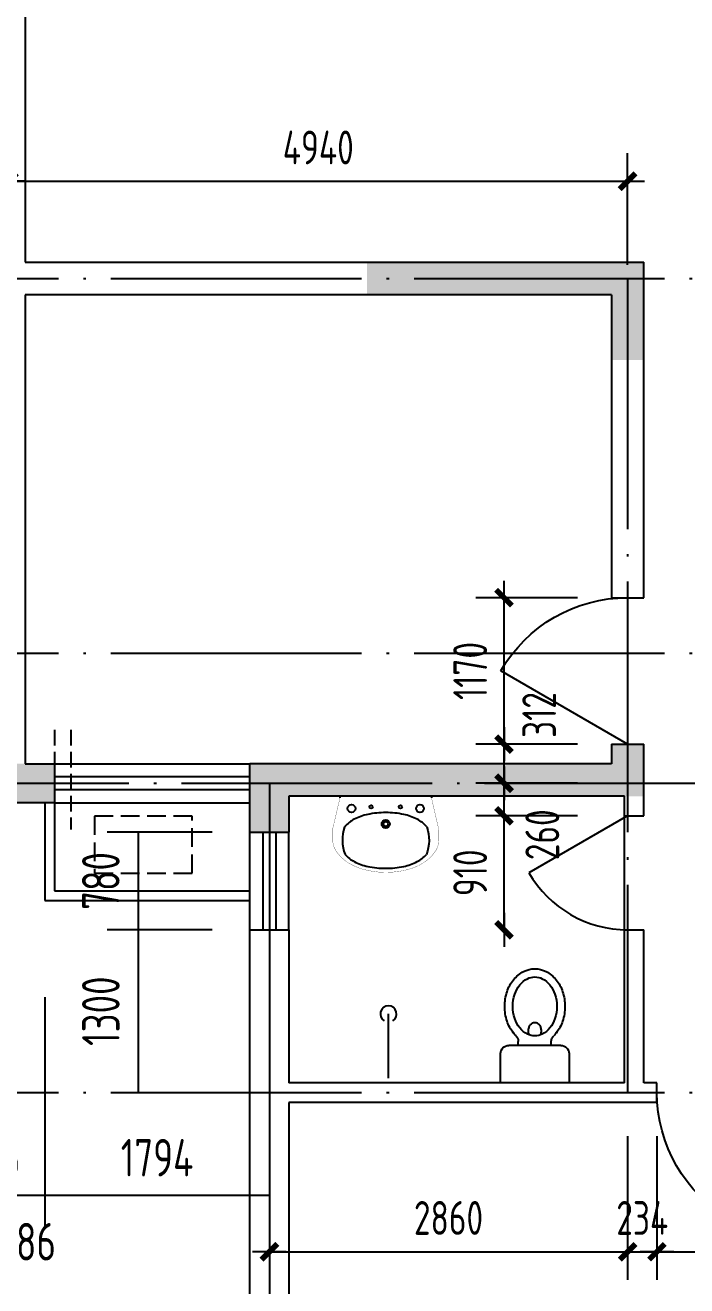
# Model space of a CAD drawing. Extents: x -726032 to 135930, y -151624 to 587044.
# Drawn here: x -458387 to -453105, y 466864 to 476930 of the extents above; entities that cross this region are included whole.
import ezdxf
from ezdxf.enums import TextEntityAlignment as Align

# ---------------------------------------------------------------- set-up
doc = ezdxf.new("R2010")
doc.units = 0
doc.header["$LTSCALE"] = 1000
doc.header["$MEASUREMENT"] = 0
doc.linetypes.add('DASH', pattern=[0.35, 0.25, -0.1])
doc.linetypes.add('DOTE', pattern=[2.42, 2, -0.2, 0.02, -0.2])
doc.layers.get('0').update_dxf_attribs({"linetype": 'CONTINUOUS'})
doc.layers.get('DEFPOINTS').update_dxf_attribs({"color": 1, "linetype": 'CONTINUOUS'})
for name, color, linetype in [('COLUMN', 170, 'CONTINUOUS'), ('DOTE', 8, 'DOTE'), ('GROUND', 45, 'CONTINUOUS'), ('LVTRY', 6, 'CONTINUOUS'), ('PUB_DIM', 245, 'CONTINUOUS'), ('ROOF', 4, 'CONTINUOUS'), ('WALL', 255, 'CONTINUOUS'), ('WINDOW', 155, 'CONTINUOUS'), ('WINDOW_TEXT', 7, 'CONTINUOUS'), ('空调', 245, 'CONTINUOUS')]:
    doc.layers.add(name, color=color, linetype=linetype)
doc.styles.add('DIM_FONT', font='isocp.shx', dxfattribs={"width": 0.8})
doc.styles.add('SIMPLEX', font='SIMPLEX.SHX')
doc.dimstyles.new('DIMA', dxfattribs={"dimtxt": 300, "dimasz": 1, "dimexe": 250, "dimexo": 300, "dimgap": 150, "dimtad": 1, "dimdec": 0, "dimzin": 0, "dimdsep": 46, "dimtxsty": 'DIM_FONT', "dimcen": 0.09, "dimse1": 1, "dimclrt": 142, "dimadec": 0, "dimazin": 0, "dimtfac": 1, "dimtdec": 0, "dimtix": 1, "dimtmove": 2, "dimatfit": 3, "dimfxl": 1, "dimtolj": 1, "dimtzin": 0, "dimarcsym": 0})
doc.dimstyles.new('DIMB', dxfattribs={"dimtxt": 300, "dimasz": 1, "dimexe": 250, "dimexo": 300, "dimgap": 150, "dimtad": 1, "dimdec": 0, "dimzin": 0, "dimdsep": 46, "dimtxsty": 'DIM_FONT', "dimcen": 0.09, "dimse2": 1, "dimclrt": 142, "dimadec": 0, "dimazin": 0, "dimtfac": 1, "dimtdec": 0, "dimtix": 1, "dimtmove": 2, "dimatfit": 3, "dimfxl": 1, "dimtolj": 1, "dimtzin": 0, "dimarcsym": 0})
doc.dimstyles.new('DIMN', dxfattribs={"dimtxt": 300, "dimasz": 1, "dimexe": 250, "dimexo": 300, "dimgap": 150, "dimtad": 1, "dimdec": 0, "dimzin": 0, "dimdsep": 46, "dimtxsty": 'DIM_FONT', "dimcen": 0.09, "dimclrt": 142, "dimadec": 0, "dimazin": 0, "dimtfac": 1, "dimtdec": 0, "dimtix": 1, "dimtmove": 2, "dimatfit": 3, "dimfxl": 1, "dimtolj": 1, "dimtzin": 0, "dimarcsym": 0})

# ---------------------------------------------------------------- blocks, each defined once
blk = doc.blocks.new('_LV5')
for p, q in [((210.1, 0), (-210.1, 0)), ((-210.1, 0), (-210.1, -180)), ((210.1, -180), (210.1, 0)), ((160.1, -230), (-160.1, -230)), ((-101.4, -230), (-101.4, -254.3)), ((101.4, -230), (101.4, -254.1))]:
    blk.add_line(p, q)
blk.add_lwpolyline([(-135.1, -469.4, 0.080312), (-123, -544.2, 0.089014), (-91.8, -601.5, 0.104918), (-45.6, -639.3, 0.119812), (0.1, -650.4, 0.119812), (45.8, -639.3, 0.104918), (92, -601.5, 0.089014), (123.2, -544.2, 0.080312), (135.3, -469.4, 0.080312), (123.2, -394.6, 0.089014), (92, -337.3, 0.104918), (45.8, -299.5, 0.119812), (0.1, -288.4, 0.119812), (-45.6, -299.5, 0.104918), (-91.8, -337.3, 0.089014), (-123, -394.6, 0.080312)], format="xyb", close=True)
for points in [[(-38.7, -318.5, 0.073567), (-35.6, -339.5, 0.084454), (-27.4, -356, 0.10642), (-14.1, -367.8, 0.129709), (0, -371.5, 0.129709), (14.1, -367.8, 0.10642), (27.4, -356, 0.084454), (35.6, -339.5, 0.073567), (38.7, -318.5, 0.073567), (35.6, -297.5, 0.014016), (34.7, -294.6, 0.10642)], [(-34.7, -294.7, 0.013578), (-35.6, -297.5, 0.073567), (-38.7, -318.5, 0.073567)]]:
    blk.add_lwpolyline(points, format="xyb")
for centre, radius, start, end in [((-160.1, -180), 50, 180, 270), ((160.1, -180), 50, 270, 0), ((52.2, -452.8), 234.6, 141.28635, 161.63333), ((20.4, -427.3), 193.8, 134.81437, 141.28635), ((-151.4, -254.3), 50, 314.81437, 0), ((151.4, -254.1), 50, 180, 225.25549), ((-20.2, -427.3), 193.8, 38.71365, 45.25549), ((-52, -452.8), 234.6, 18.36667, 38.71365), ((102.3, -469.4), 287.4, 161.63333, 180), ((-102.1, -469.4), 287.4, 0, 18.36667), ((102.3, -469.4), 287.4, 180, 198.36667), ((-102.1, -469.4), 287.4, 341.63333, 0), ((52.2, -486), 234.6, 198.36667, 218.71365), ((-52, -486), 234.6, 321.28635, 341.63333), ((20.4, -511.6), 193.8, 218.71365, 242.67141), ((0.1, -550.8), 149.6, 242.67141, 270), ((0.1, -550.8), 149.6, 270, 297.32859), ((-20.2, -511.6), 193.8, 297.32859, 321.28635)]:
    blk.add_arc(centre, radius, start, end)
blk = doc.blocks.new('*D1190')
at = {"layer": 'DEFPOINTS', "color": 0, "transparency": 16777216}
for p in [(-458231, 469468), (-456437, 469468), (-456437, 467587)]:
    blk.add_point(p, dxfattribs=at)
at = {"layer": 'PUB_DIM', "color": 0, "lineweight": -2, "transparency": 16777216}
for p, q in [((-458231, 469168), (-458231, 467337)), ((-456437, 469168), (-456437, 467337)), ((-458230, 467587), (-456438, 467587))]:
    blk.add_line(p, q, dxfattribs=at)
at = {"layer": 'PUB_DIM', "color": 0, "transparency": 16777216}
for points in [[(-458230, 467587), (-458230, 467586), (-458231, 467587)], [(-456438, 467587), (-456438, 467586), (-456437, 467587)]]:
    blk.add_solid(points, dxfattribs=at)
at = {"layer": 'PUB_DIM', "color": 142, "transparency": 16777216, "insert": (-457334, 467887), "char_height": 300, "attachment_point": 5, "style": 'DIM_FONT'}
blk.add_mtext('\\A1;1794', dxfattribs=at)
blk = doc.blocks.new('*D2424')
at = {"layer": 'DEFPOINTS', "color": 0, "transparency": 16777216}
for p in [(-458517, 469468), (-458231, 469468), (-458231, 467587)]:
    blk.add_point(p, dxfattribs=at)
at = {"layer": 'PUB_DIM', "color": 0, "lineweight": -2, "transparency": 16777216}
for p, q in [((-458231, 469168), (-458231, 467337)), ((-458518, 467587), (-458519, 467587)), ((-458517, 467587), (-458231, 467587)), ((-458230, 467587), (-458229, 467587))]:
    blk.add_line(p, q, dxfattribs=at)
at = {"layer": 'PUB_DIM', "color": 0, "transparency": 16777216}
for points in [[(-458518, 467587), (-458518, 467586), (-458517, 467587)], [(-458230, 467587), (-458230, 467586), (-458231, 467587)]]:
    blk.add_solid(points, dxfattribs=at)
at = {"layer": 'PUB_DIM', "color": 142, "transparency": 16777216, "insert": (-458374, 467216), "char_height": 300, "attachment_point": 5, "style": 'DIM_FONT'}
blk.add_mtext('\\A1;286', dxfattribs=at)
blk = doc.blocks.new('*D3767')
at = {"layer": 'DEFPOINTS', "color": 0, "transparency": 16777216}
for p in [(-458803, 469468), (-458517, 469468), (-458517, 467587)]:
    blk.add_point(p, dxfattribs=at)
at = {"layer": 'PUB_DIM', "color": 0, "lineweight": -2, "transparency": 16777216}
for p, q in [((-458803, 469168), (-458803, 467337)), ((-458804, 467587), (-458805, 467587)), ((-458803, 467587), (-458517, 467587)), ((-458516, 467587), (-458515, 467587))]:
    blk.add_line(p, q, dxfattribs=at)
at = {"layer": 'PUB_DIM', "color": 0, "transparency": 16777216}
for points in [[(-458804, 467587), (-458804, 467586), (-458803, 467587)], [(-458516, 467587), (-458516, 467586), (-458517, 467587)]]:
    blk.add_solid(points, dxfattribs=at)
at = {"layer": 'PUB_DIM', "color": 142, "transparency": 16777216, "insert": (-458660, 467887), "char_height": 300, "attachment_point": 5, "style": 'DIM_FONT'}
blk.add_mtext('\\A1;286', dxfattribs=at)
blk = doc.blocks.new('*D2425')
at = {"layer": 'DEFPOINTS', "color": 0, "transparency": 16777216}
for p in [(-457483, 469707), (-456593, 469707), (-456593, 468407)]:
    blk.add_point(p, dxfattribs=at)
at = {"layer": 'PUB_DIM', "color": 0, "lineweight": -2, "transparency": 16777216}
for p, q in [((-456893, 469707), (-457733, 469707)), ((-457483, 468408), (-457483, 469706))]:
    blk.add_line(p, q, dxfattribs=at)
at = {"layer": 'PUB_DIM', "color": 0, "transparency": 16777216}
for points in [[(-457483, 469706), (-457483, 469706), (-457483, 469707)], [(-457483, 468408), (-457483, 468408), (-457483, 468407)]]:
    blk.add_solid(points, dxfattribs=at)
at = {"layer": 'PUB_DIM', "color": 142, "transparency": 16777216, "insert": (-457783, 469057), "char_height": 300, "attachment_point": 5, "rotation": 90, "style": 'DIM_FONT'}
blk.add_mtext('\\A1;1300', dxfattribs=at)
blk = doc.blocks.new('_DIMX')
blk.add_line((-150, 0), (150, 0))
at = {"const_width": 50}
blk.add_lwpolyline([(-70, -70), (70, 70)], dxfattribs=at)
blk = doc.blocks.new('*D2440')
at = {"layer": 'DEFPOINTS', "color": 0, "transparency": 16777216}
for p in [(-453577, 468329), (-453343, 468329), (-453343, 467136)]:
    blk.add_point(p, dxfattribs=at)
at = {"layer": 'PUB_DIM', "color": 0, "lineweight": -2, "transparency": 16777216}
for p, q in [((-453343, 468059), (-453343, 466911)), ((-453578, 467136), (-453579, 467136)), ((-453577, 467136), (-453343, 467136)), ((-453342, 467136), (-453341, 467136))]:
    blk.add_line(p, q, dxfattribs=at)
at = {"layer": 'PUB_DIM', "color": 0, "lineweight": -2, "transparency": 16777216, "xscale": 0.9, "yscale": 0.9, "zscale": 0.9}
blk.add_blockref('_DIMX', (-453577, 467136), dxfattribs=at)
at = {"layer": 'PUB_DIM', "color": 0, "lineweight": -2, "transparency": 16777216, "xscale": 0.9, "yscale": 0.9, "zscale": 0.9, "rotation": 180}
blk.add_blockref('_DIMX', (-453343, 467136), dxfattribs=at)
at = {"layer": 'PUB_DIM', "color": 142, "transparency": 16777216, "insert": (-453460, 467406), "char_height": 270, "attachment_point": 5, "style": 'DIM_FONT'}
blk.add_mtext('\\A1;234', dxfattribs=at)
blk = doc.blocks.new('_LV10')
blk.add_line((0, -37), (0, -432))
blk.add_arc((0, -432), 50, 121.03319, 58.96681)
blk = doc.blocks.new('*D2441')
at = {"layer": 'DEFPOINTS', "color": 0, "transparency": 16777216}
for p in [(-456437, 468329), (-453577, 468329), (-453577, 467136)]:
    blk.add_point(p, dxfattribs=at)
at = {"layer": 'PUB_DIM', "color": 0, "lineweight": -2, "transparency": 16777216}
for p, q in [((-453577, 468059), (-453577, 466911)), ((-456436, 467136), (-453578, 467136))]:
    blk.add_line(p, q, dxfattribs=at)
at = {"layer": 'PUB_DIM', "color": 0, "lineweight": -2, "transparency": 16777216, "xscale": 0.9, "yscale": 0.9, "zscale": 0.9, "rotation": 180}
blk.add_blockref('_DIMX', (-456437, 467136), dxfattribs=at)
at = {"layer": 'PUB_DIM', "color": 0, "lineweight": -2, "transparency": 16777216, "xscale": 0.9, "yscale": 0.9, "zscale": 0.9}
blk.add_blockref('_DIMX', (-453577, 467136), dxfattribs=at)
at = {"layer": 'PUB_DIM', "color": 142, "transparency": 16777216, "insert": (-455007, 467406), "char_height": 270, "attachment_point": 5, "style": 'DIM_FONT'}
blk.add_mtext('\\A1;2860', dxfattribs=at)
blk = doc.blocks.new('*D2444')
at = {"layer": 'DEFPOINTS', "color": 0, "transparency": 16777216}
for p in [(-453343, 468329), (-452173, 468329), (-452173, 467136)]:
    blk.add_point(p, dxfattribs=at)
at = {"layer": 'PUB_DIM', "color": 0, "lineweight": -2, "transparency": 16777216}
for p, q in [((-452173, 468059), (-452173, 466911)), ((-453342, 467136), (-452174, 467136))]:
    blk.add_line(p, q, dxfattribs=at)
at = {"layer": 'PUB_DIM', "color": 0, "lineweight": -2, "transparency": 16777216, "xscale": 0.9, "yscale": 0.9, "zscale": 0.9, "rotation": 180}
blk.add_blockref('_DIMX', (-453343, 467136), dxfattribs=at)
at = {"layer": 'PUB_DIM', "color": 0, "lineweight": -2, "transparency": 16777216, "xscale": 0.9, "yscale": 0.9, "zscale": 0.9}
blk.add_blockref('_DIMX', (-452173, 467136), dxfattribs=at)
at = {"layer": 'PUB_DIM', "color": 142, "transparency": 16777216, "insert": (-452758, 467406), "char_height": 270, "attachment_point": 5, "style": 'DIM_FONT'}
blk.add_mtext('\\A1;1170', dxfattribs=at)
blk = doc.blocks.new('_DBLK')
blk.add_line((-0.5, 0), (0, -0.866))
blk.add_arc((-0.5, 0), 1, 300, 0)
at = {"layer": 'WINDOW_TEXT', "style": 'SIMPLEX', "flags": 9}
blk.add_attdef('A', text='', height=1, dxfattribs=at).set_placement((0, 1.5), align=Align.MIDDLE)
blk = doc.blocks.new('*D2446')
at = {"layer": 'DEFPOINTS', "color": 0, "transparency": 16777216}
for p in [(-453577, 475684), (-458517, 474747), (-453577, 474747)]:
    blk.add_point(p, dxfattribs=at)
at = {"layer": 'PUB_DIM', "color": 0, "lineweight": -2, "transparency": 16777216}
for p, q in [((-453577, 475017), (-453577, 475909)), ((-458516, 475684), (-453578, 475684))]:
    blk.add_line(p, q, dxfattribs=at)
at = {"layer": 'PUB_DIM', "color": 0, "lineweight": -2, "transparency": 16777216, "xscale": 0.9, "yscale": 0.9, "zscale": 0.9, "rotation": 180}
blk.add_blockref('_DIMX', (-458517, 475684), dxfattribs=at)
at = {"layer": 'PUB_DIM', "color": 0, "lineweight": -2, "transparency": 16777216, "xscale": 0.9, "yscale": 0.9, "zscale": 0.9}
blk.add_blockref('_DIMX', (-453577, 475684), dxfattribs=at)
at = {"layer": 'PUB_DIM', "color": 142, "transparency": 16777216, "insert": (-456047, 475954), "char_height": 270, "attachment_point": 5, "style": 'DIM_FONT'}
blk.add_mtext('\\A1;4940', dxfattribs=at)
blk = doc.blocks.new('*D2456')
at = {"layer": 'DEFPOINTS', "color": 0, "transparency": 16777216}
for p in [(-463457, 475684), (-463457, 474747), (-458517, 474747)]:
    blk.add_point(p, dxfattribs=at)
at = {"layer": 'PUB_DIM', "color": 0, "lineweight": -2, "transparency": 16777216}
for p, q in [((-463457, 475017), (-463457, 475909)), ((-458518, 475684), (-463456, 475684))]:
    blk.add_line(p, q, dxfattribs=at)
at = {"layer": 'PUB_DIM', "color": 0, "lineweight": -2, "transparency": 16777216, "xscale": 0.9, "yscale": 0.9, "zscale": 0.9, "rotation": 180}
blk.add_blockref('_DIMX', (-463457, 475684), dxfattribs=at)
at = {"layer": 'PUB_DIM', "color": 0, "lineweight": -2, "transparency": 16777216, "xscale": 0.9, "yscale": 0.9, "zscale": 0.9}
blk.add_blockref('_DIMX', (-458517, 475684), dxfattribs=at)
at = {"layer": 'PUB_DIM', "color": 142, "transparency": 16777216, "insert": (-460987, 475954), "char_height": 270, "attachment_point": 5, "style": 'DIM_FONT'}
blk.add_mtext('\\A1;4940', dxfattribs=at)
blk = doc.blocks.new('M_E11')
for p, q in [((-280, -10), (-280, 0)), ((280, 0), (280, -10)), ((-250.5, -188.9), (-250.5, -185.7)), ((-247.8, -182.8), (-250.2, -184.9))]:
    blk.add_line(p, q)
at = {"const_width": 1.5}
for points in [[(-280, 0), (280, 0)], [(-325.7, -199.5), (-280, -5)], [(325.7, -203.7), (280, -5)]]:
    blk.add_lwpolyline(points, dxfattribs=at)
for points in [[(253, -188.3, 0.098208), (193.2, -140.8, 0.066287), (110.4, -111.4, 0.052428), (0, -99.8, 0.052428), (-110.4, -111.4, 0.066287), (-193.2, -140.8, 0.093876), (-250.8, -185.7, 0.171377)], [(-249.5, -357.7, 0.091341), (-193.2, -401.2, 0.066287), (-110.4, -430.6, 0.052428), (0, -442.2, 0.052428), (110.4, -430.6, 0.066287), (193.2, -401.2, 0.091756), (249.7, -357.5, 0.171377)]]:
    blk.add_lwpolyline(points, format="xyb")
for points in [[(-325.7, -199.5, 0.008223), (-325.7, -203.7, 0.149285)], [(-325.7, -265.7, 0.149285), (-304.4, -336.6, 0.107079), (-230.9, -407.7, 0.075625), (-131, -450.5, 0.062436), (-0.8, -467.3, 0.062436), (129.6, -451.5, 0.075625), (229.8, -409.6, 0.107079), (303.8, -339.1, 0.149285), (325.7, -268.3, 0.005205), (325.7, -265.7, 0.086596)]]:
    blk.add_lwpolyline(points, format="xyb", dxfattribs=at)
at = {"const_width": 1.5, "flags": 128}
for points in [[(-325.7, -203.7), (-325.7, -268.3)], [(325.7, -203.7), (325.7, -268.3)]]:
    blk.add_lwpolyline(points, dxfattribs=at)
at = {"flags": 128}
for points in [[(-253, -188.3, 0.172546), (-249.7, -357.5, 0.726395)], [(253, -188.3, -0.172546), (249.7, -357.5, -0.726395)]]:
    blk.add_lwpolyline(points, format="xyb", dxfattribs=at)
for centre, radius in [((-210, -75), 24), ((-210, -75), 24), ((-210, -75), 24), ((-90, -65), 10), ((90, -65), 10), ((210, -75), 24), ((0, -170), 25), ((0, -170), 15)]:
    blk.add_circle(centre, radius)
blk.add_arc((-249.5, -185.7), 1, 131.32236, 180)
at = {"width": 0.8, "flags": 9}
for tag in ['XSIZE', 'YSIZE']:
    blk.add_attdef(tag, (0, 0), '', height=0.5, dxfattribs=at)
blk = doc.blocks.new('*D2478')
at = {"layer": 'DEFPOINTS', "color": 0, "transparency": 16777216}
for p in [(-454564, 470617), (-453707, 470617), (-453707, 469707)]:
    blk.add_point(p, dxfattribs=at)
at = {"layer": 'PUB_DIM', "color": 0, "lineweight": -2, "transparency": 16777216}
for p, q in [((-453977, 470617), (-454789, 470617)), ((-454564, 469708), (-454564, 470616))]:
    blk.add_line(p, q, dxfattribs=at)
at = {"layer": 'PUB_DIM', "color": 0, "lineweight": -2, "transparency": 16777216, "xscale": 0.9, "yscale": 0.9, "zscale": 0.9}
for p, rotation in [((-454564, 470617), 90), ((-454564, 469707), 270)]:
    blk.add_blockref('_DIMX', p, dxfattribs=dict(at, rotation=rotation))
at = {"layer": 'PUB_DIM', "color": 142, "transparency": 16777216, "insert": (-454834, 470162), "char_height": 270, "attachment_point": 5, "rotation": 90, "style": 'DIM_FONT'}
blk.add_mtext('\\A1;910', dxfattribs=at)
blk = doc.blocks.new('*D2479')
at = {"layer": 'DEFPOINTS', "color": 0, "transparency": 16777216}
for p in [(-454564, 470877), (-453707, 470877), (-453707, 470617)]:
    blk.add_point(p, dxfattribs=at)
at = {"layer": 'PUB_DIM', "color": 0, "lineweight": -2, "transparency": 16777216}
for p, q in [((-453977, 470877), (-454789, 470877)), ((-454564, 470878), (-454564, 470879)), ((-454564, 470617), (-454564, 470877)), ((-454564, 470616), (-454564, 470615))]:
    blk.add_line(p, q, dxfattribs=at)
at = {"layer": 'PUB_DIM', "color": 0, "lineweight": -2, "transparency": 16777216, "xscale": 0.9, "yscale": 0.9, "zscale": 0.9}
for p, rotation in [((-454564, 470877), 270), ((-454564, 470617), 90)]:
    blk.add_blockref('_DIMX', p, dxfattribs=dict(at, rotation=rotation))
at = {"layer": 'PUB_DIM', "color": 142, "transparency": 16777216, "insert": (-454258, 470466), "char_height": 270, "attachment_point": 5, "rotation": 90, "style": 'DIM_FONT'}
blk.add_mtext('\\A1;260', dxfattribs=at)
blk = doc.blocks.new('*D2480')
at = {"layer": 'DEFPOINTS', "color": 0, "transparency": 16777216}
for p in [(-454564, 471189), (-453707, 471189), (-453707, 470877)]:
    blk.add_point(p, dxfattribs=at)
at = {"layer": 'PUB_DIM', "color": 0, "lineweight": -2, "transparency": 16777216}
for p, q in [((-453977, 471189), (-454789, 471189)), ((-454564, 470878), (-454564, 471188))]:
    blk.add_line(p, q, dxfattribs=at)
at = {"layer": 'PUB_DIM', "color": 0, "lineweight": -2, "transparency": 16777216, "xscale": 0.9, "yscale": 0.9, "zscale": 0.9}
for p, rotation in [((-454564, 471189), 90), ((-454564, 470877), 270)]:
    blk.add_blockref('_DIMX', p, dxfattribs=dict(at, rotation=rotation))
at = {"layer": 'PUB_DIM', "color": 142, "transparency": 16777216, "insert": (-454283, 471422), "char_height": 270, "attachment_point": 5, "rotation": 90, "style": 'DIM_FONT'}
blk.add_mtext('\\A1;312', dxfattribs=at)
blk = doc.blocks.new('*D2481')
at = {"layer": 'DEFPOINTS', "color": 0, "transparency": 16777216}
for p in [(-454564, 472359), (-453707, 472359), (-453707, 471189)]:
    blk.add_point(p, dxfattribs=at)
at = {"layer": 'PUB_DIM', "color": 0, "lineweight": -2, "transparency": 16777216}
for p, q in [((-453977, 472359), (-454789, 472359)), ((-454564, 471190), (-454564, 472358))]:
    blk.add_line(p, q, dxfattribs=at)
at = {"layer": 'PUB_DIM', "color": 0, "lineweight": -2, "transparency": 16777216, "xscale": 0.9, "yscale": 0.9, "zscale": 0.9}
for p, rotation in [((-454564, 472359), 90), ((-454564, 471189), 270)]:
    blk.add_blockref('_DIMX', p, dxfattribs=dict(at, rotation=rotation))
at = {"layer": 'PUB_DIM', "color": 142, "transparency": 16777216, "insert": (-454834, 471774), "char_height": 270, "attachment_point": 5, "rotation": 90, "style": 'DIM_FONT'}
blk.add_mtext('\\A1;1170', dxfattribs=at)
blk = doc.blocks.new('_WBLK')
for p, q in [((-0.5, 0.5), (0.5, 0.5)), ((0.5, 0.1667), (-0.5, 0.1667)), ((0.5, -0.1667), (-0.5, -0.1667)), ((-0.5, -0.5), (0.5, -0.5))]:
    blk.add_line(p, q)
at = {"layer": 'WINDOW_TEXT', "style": 'SIMPLEX', "flags": 9}
blk.add_attdef('A', text='', height=1, dxfattribs=at).set_placement((0, 1.5), align=Align.MIDDLE)
blk = doc.blocks.new('*D1232')
at = {"layer": 'DEFPOINTS', "color": 0, "transparency": 16777216}
for p in [(-457483, 470487), (-456593, 470487), (-456593, 469707)]:
    blk.add_point(p, dxfattribs=at)
at = {"layer": 'PUB_DIM', "color": 0, "lineweight": -2, "transparency": 16777216}
for p, q in [((-456893, 470487), (-457733, 470487)), ((-457483, 469708), (-457483, 470486)), ((-456893, 469707), (-457733, 469707))]:
    blk.add_line(p, q, dxfattribs=at)
at = {"layer": 'PUB_DIM', "color": 0, "transparency": 16777216}
for points in [[(-457483, 470486), (-457483, 470486), (-457483, 470487)], [(-457483, 469708), (-457483, 469708), (-457483, 469707)]]:
    blk.add_solid(points, dxfattribs=at)
at = {"layer": 'PUB_DIM', "color": 142, "transparency": 16777216, "insert": (-457783, 470097), "char_height": 300, "attachment_point": 5, "rotation": 90, "style": 'DIM_FONT'}
blk.add_mtext('\\A1;780', dxfattribs=at)

msp = doc.modelspace()

# ---------------------------------------------------------------- linework, layer by layer
at = {"layer": 'COLUMN'}
for points in [[(-455656.9, 475036.9), (-455656.9, 474776.9), (-453446.9, 475036.9), (-453706.9, 474776.9)], [(-453706.9, 474776.9), (-453706.9, 474256.9), (-453446.9, 475036.9), (-453446.9, 474256.9)], [(-453706.9, 471188.9), (-453706.9, 471032.9), (-453446.9, 471188.9), (-453446.9, 470772.9)], [(-458880.9, 471032.9), (-458880.9, 470720.9), (-458152.9, 471032.9), (-458152.9, 470720.9)], [(-456592.9, 471032.9), (-456592.9, 470486.9), (-456280.9, 470772.9), (-456280.9, 470486.9)], [(-456592.9, 471032.9), (-456280.9, 470772.9), (-453706.9, 471032.9), (-453446.9, 470772.9)]]:
    msp.add_solid(points, dxfattribs=at)
at = {"layer": 'DOTE'}
for p, q in [((-481902.2, 474906.9), (-412270.4, 474906.9)), ((-453576.9, 474906.9), (-453576.9, 468406.9)), ((-481902.2, 471916.9), (-412270.4, 471916.9)), ((-481338.6, 470876.9), (-412270.4, 470876.9)), ((-456436.9, 470876.9), (-456436.9, 459534.9)), ((-481902.2, 468406.9), (-412270.4, 468406.9))]:
    msp.add_line(p, q, dxfattribs=at)
at = {"layer": 'GROUND'}
msp.add_line((-453602.9, 469706.9), (-453602.9, 470616.9), dxfattribs=at)
at = {"layer": 'ROOF'}
for p, q in [((-458230.9, 470720.9), (-458230.9, 469940.9)), ((-458152.9, 470720.9), (-458152.9, 470018.9)), ((-458152.9, 470018.9), (-456592.9, 470018.9)), ((-458230.9, 469940.9), (-456592.9, 469940.9))]:
    msp.add_line(p, q, dxfattribs=at)
at = {"layer": 'WALL'}
for p, q in [((-458386.9, 480600.9), (-458386.9, 475036.9)), ((-458386.9, 475036.9), (-453446.9, 475036.9)), ((-453446.9, 472358.9), (-453446.9, 475036.9)), ((-453706.9, 474776.9), (-458386.9, 474776.9)), ((-458386.9, 474776.9), (-458386.9, 471032.9)), ((-453706.9, 474776.9), (-453706.9, 472358.9)), ((-453706.9, 472358.9), (-453446.9, 472358.9)), ((-453706.9, 471188.9), (-453706.9, 471032.9)), ((-453706.9, 471188.9), (-453446.9, 471188.9)), ((-453446.9, 470616.9), (-453446.9, 471188.9)), ((-458386.9, 471032.9), (-458152.9, 471032.9)), ((-458152.9, 471032.9), (-458152.9, 470720.9)), ((-456592.9, 470486.9), (-456592.9, 471032.9)), ((-453706.9, 471032.9), (-456592.9, 471032.9)), ((-458152.9, 470720.9), (-458880.9, 470720.9)), ((-456280.9, 470772.9), (-456280.9, 470486.9)), ((-453602.9, 470772.9), (-456280.9, 470772.9)), ((-453602.9, 470616.9), (-453602.9, 470772.9)), ((-453602.9, 470616.9), (-453446.9, 470616.9)), ((-456592.9, 470486.9), (-456280.9, 470486.9)), ((-456592.9, 462920.9), (-456592.9, 469706.9)), ((-456592.9, 469706.9), (-456280.9, 469706.9)), ((-456280.9, 469706.9), (-456280.9, 468484.9)), ((-453602.9, 468484.9), (-453602.9, 469706.9)), ((-453602.9, 469706.9), (-453446.9, 469706.9)), ((-453446.9, 468484.9), (-453446.9, 469706.9)), ((-453602.9, 468484.9), (-456280.9, 468484.9)), ((-453342.9, 468484.9), (-453446.9, 468484.9)), ((-453342.9, 468328.9), (-453342.9, 468484.9)), ((-453342.9, 468328.9), (-456280.9, 468328.9)), ((-456280.9, 468328.9), (-456280.9, 463232.9))]:
    msp.add_line(p, q, dxfattribs=at)
at = {"layer": '空调', "linetype": 'DASH', "ltscale": 0.5}
for p, q in [((-458152.9, 471302.8), (-458152.9, 470508.7)), ((-458022.9, 471302.8), (-458022.9, 470508.7))]:
    msp.add_line(p, q, dxfattribs=at)
at = {"layer": '空调', "linetype": 'DASH', "ltscale": 0.6}
msp.add_lwpolyline([(-457833.7, 470159.5), (-457053.7, 470159.5), (-457053.7, 470614.5), (-457833.7, 470614.5)], close=True, dxfattribs=at)

# ---------------------------------------------------------------- block references
at = {"layer": 'LVTRY', "xscale": 1.299999999999272, "yscale": 1.299999999999272, "zscale": 1.299999999999272}
msp.add_blockref('M_E11', (-455508.2, 470772.9), dxfattribs=at)
at = {"layer": 'LVTRY', "rotation": 180}
for name, p, xscale, yscale, zscale in [('_LV5', (-454317.9, 468484.9), -1.299999999999272, 1.30000000000291, 1.3), ('_LV10', (-455486.4, 468473.3), 1.299999999999272, 1.299999999999272, 1.299999999999272)]:
    msp.add_blockref(name, p, dxfattribs=dict(at, xscale=xscale, yscale=yscale, zscale=zscale))
at = {"layer": 'WINDOW'}
for name, p, xscale, yscale, zscale, rotation in [('_DBLK', (-453576.9, 471773.9), -1170, 1170, 1170, 270), ('_DBLK', (-453576.9, 470161.9), 910, 910, 910, 270), ('_WBLK', (-456436.9, 470096.9), -780, 312, 780, 270), ('_DBLK', (-452757.9, 468406.9), 1170, -1170, 1170, 180)]:
    msp.add_blockref(name, p, dxfattribs=dict(at, xscale=xscale, yscale=yscale, zscale=zscale, rotation=rotation))
at = {"layer": 'WINDOW', "xscale": 1560, "yscale": 312, "zscale": 1560}
msp.add_blockref('_WBLK', (-457372.9, 470876.9), dxfattribs=at)

# ---------------------------------------------------------------- dimensions: what is measured, and where the dimension line sits
at = {"layer": 'PUB_DIM'}
for base, p2, picture, middle in [((-463456.9, 475683.8), (-463456.9, 474746.7), '*D2456', (-460986.9, 475953.8)), ((-453576.9, 475683.8), (-453576.9, 474746.7), '*D2446', (-456046.9, 475953.8))]:
    dim = msp.add_linear_dim(base=base, p1=(-458516.9, 474746.7), p2=p2, dimstyle='DIMA', override={"dimscale": 0.9, "dimblk1": '_DIMX', "dimblk2": '_DIMX', "dimsah": 1}, dxfattribs=at)
    dim.commit()
    dim.dimension.update_dxf_attribs({"geometry": picture, "text_midpoint": middle})
for p1, p2, distance, picture, middle in [((-453706.9, 471188.9), (-453706.9, 472358.9), 857.1, '*D2481', (-454834, 471773.9)), ((-453706.9, 469706.9), (-453706.9, 470616.9), 857.1, '*D2478', (-454834, 470161.9)), ((-456436.9, 468328.9), (-453576.9, 468328.9), -1192.9, '*D2441', (-455006.9, 467406.1)), ((-453576.9, 468328.9), (-453342.9, 468328.9), -1192.9, '*D2440', (-453459.9, 467406.1)), ((-453342.9, 468328.9), (-452172.9, 468328.9), -1192.9, '*D2444', (-452757.9, 467406.1))]:
    dim = msp.add_aligned_dim(p1=p1, p2=p2, distance=distance, dimstyle='DIMA', override={"dimscale": 0.9, "dimblk1": '_DIMX', "dimblk2": '_DIMX', "dimsah": 1}, dxfattribs=at)
    dim.commit()
    dim.dimension.update_dxf_attribs({"geometry": picture, "text_midpoint": middle})
for base, p1, p2, picture, middle in [((-454564, 471188.9), (-453706.9, 470876.9), (-453706.9, 471188.9), '*D2480', (-454283.4, 471421.8)), ((-454564, 470876.9), (-453706.9, 470616.9), (-453706.9, 470876.9), '*D2479', (-454257.9, 470465.7))]:
    dim = msp.add_linear_dim(base=base, p1=p1, p2=p2, angle=90, dimstyle='DIMA', override={"dimscale": 0.9, "dimblk1": '_DIMX', "dimblk2": '_DIMX', "dimsah": 1}, dxfattribs=at)
    dim.commit()
    dim.dimension.update_dxf_attribs({"geometry": picture, "text_midpoint": middle, "dimtype": 161})
for p1, p2, dimstyle, picture, middle in [((-456592.9, 469706.9), (-456592.9, 470486.9), 'DIMN', '*D1232', (-457782.9, 470096.9)), ((-456592.9, 468406.9), (-456592.9, 469706.9), 'DIMA', '*D2425', (-457782.9, 469056.9))]:
    dim = msp.add_aligned_dim(p1=p1, p2=p2, distance=890, dimstyle=dimstyle, dxfattribs=at)
    dim.commit()
    dim.dimension.update_dxf_attribs({"geometry": picture, "text_midpoint": middle})
for base, p1, p2, dimstyle, picture, middle in [((-458516.9, 467586.6), (-458802.9, 469468), (-458516.9, 469468), 'DIMB', '*D3767', (-458659.9, 467886.6)), ((-456436.9, 467586.6), (-458230.9, 469468), (-456436.9, 469468), 'DIMN', '*D1190', (-457333.9, 467886.6))]:
    dim = msp.add_linear_dim(base=base, p1=p1, p2=p2, dimstyle=dimstyle, dxfattribs=at)
    dim.commit()
    dim.dimension.update_dxf_attribs({"geometry": picture, "text_midpoint": middle})
dim = msp.add_linear_dim(base=(-458230.9, 467586.6), p1=(-458516.9, 469468), p2=(-458230.9, 469468), dimstyle='DIMA', dxfattribs=at)
dim.commit()
dim.dimension.update_dxf_attribs({"geometry": '*D2424', "text_midpoint": (-458373.9, 467216.1), "dimtype": 160})

doc.saveas('drawing.dxf')
